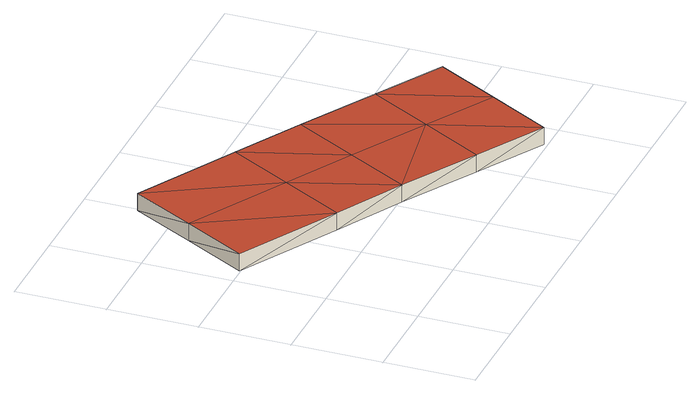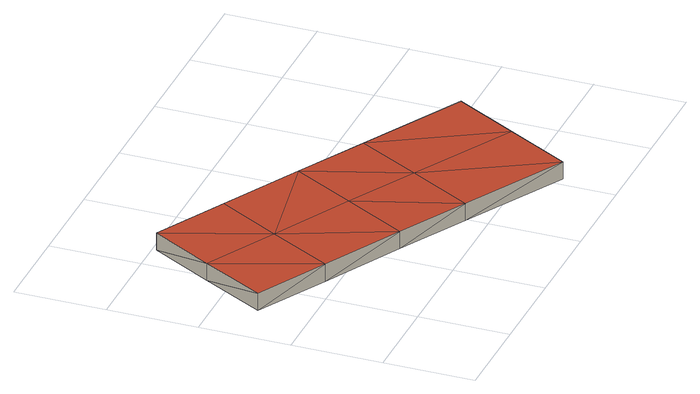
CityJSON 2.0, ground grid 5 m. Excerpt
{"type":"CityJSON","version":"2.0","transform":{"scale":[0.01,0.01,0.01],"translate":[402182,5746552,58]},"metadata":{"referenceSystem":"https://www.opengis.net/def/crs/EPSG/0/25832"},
"CityObjects":{
"building1":{"type":"Building","attributes":{"Geometrietyp2DReferenz":"2000","Gemeindeschluessel":"05515000","function":"53001_1800","roofType":"9999","measuredHeight":1},"geometry":[{"type":"Solid","lod":"2","boundaries":[[[[0,1,2]],[[1,3,2]],[[4,5,0]],[[5,1,0]],[[6,7,4]],[[7,5,4]],[[8,9,6]],[[9,7,6]],[[10,11,8]],[[11,9,8]],[[12,13,10]],[[13,11,10]],[[14,15,12]],[[15,13,12]],[[16,17,14]],[[17,15,14]],[[18,19,16]],[[19,17,16]],[[20,21,18]],[[21,19,18]],[[22,23,20]],[[23,21,20]],[[24,25,22]],[[25,23,22]],[[26,27,24]],[[27,25,24]],[[2,3,26]],[[3,27,26]],[[28,7,9]],[[29,28,11]],[[11,28,9]],[[29,11,13]],[[17,29,13]],[[17,13,15]],[[25,27,3]],[[25,3,30]],[[23,25,30]],[[23,30,28]],[[21,23,29]],[[29,23,28]],[[19,21,29]],[[19,29,17]],[[30,3,1]],[[30,1,5]],[[28,30,5]],[[28,5,7]],[[31,0,2]],[[31,4,0]],[[32,4,31]],[[32,6,4]],[[32,8,6]],[[33,10,32]],[[10,8,32]],[[33,12,10]],[[16,12,33]],[[16,14,12]],[[24,2,26]],[[24,31,2]],[[22,31,24]],[[22,32,31]],[[20,33,22]],[[33,32,22]],[[18,33,20]],[[18,16,33]]]],"semantics":{"surfaces":[{"type":"WallSurface"},{"type":"GroundSurface"},{"type":"RoofSurface"}],"values":[[0,0,0,0,0,0,0,0,0,0,0,0,0,0,0,0,0,0,0,0,0,0,0,0,0,0,0,0,1,1,1,1,1,1,1,1,1,1,1,1,1,1,1,1,1,1,2,2,2,2,2,2,2,2,2,2,2,2,2,2,2,2,2,2]]}}]}
},
"vertices":[
[468,1700,195],[468,1700,95],[275,1350,195],[275,1350,95],[1034,1388,194],[1034,1388,94],[1414,1178,193],[1414,1178,93],[1414,1177,193],[1414,1177,93],[1415,1177,193],[1415,1177,93],[1845,937,186],[1845,937,86],[2234,720,180],[2234,720,80],[2040,370,180],[2040,370,80],[1845,21,180],[1845,21,80],[1455,238,186],[1455,238,86],[1026,478,193],[1026,478,93],[647,688,194],[647,688,94],[81,1000,195],[81,1000,95],[1220,828,93],[1650,588,86],[840,1038,94],[840,1038,194],[1220,828,193],[1650,588,186]
]}
